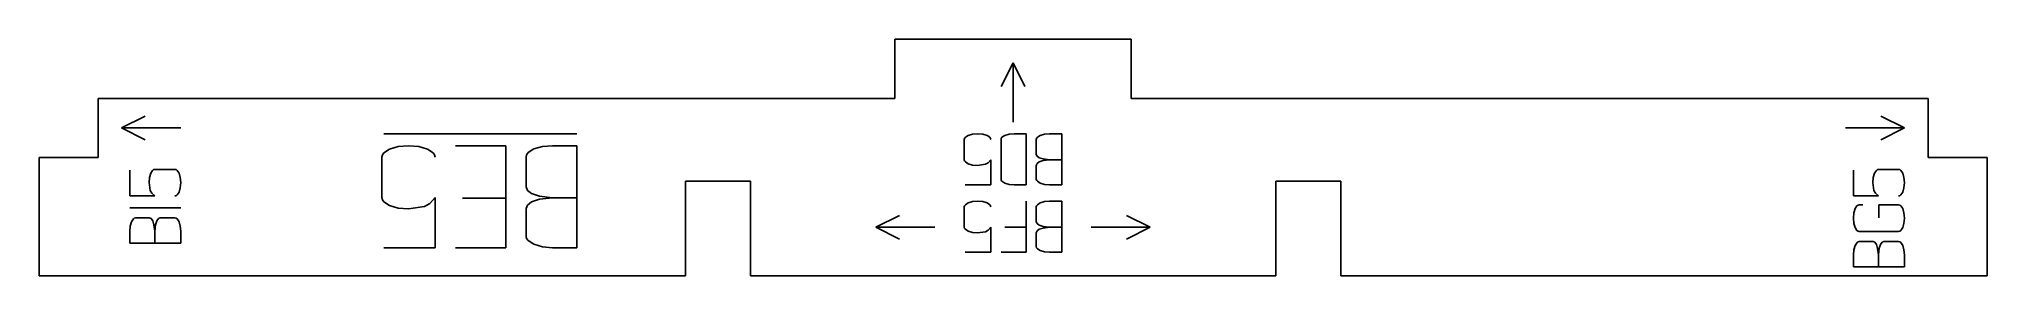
# Model space of a CAD drawing. Header units: millimetres. Extents: x 334 to 499, y -204 to -184.
import ezdxf

# ---------------------------------------------------------------- set-up
doc = ezdxf.new("R2010")
doc.units = ezdxf.units.MM
doc.layers.add('coding', color=2, linetype='Continuous')

msp = doc.modelspace()

# ---------------------------------------------------------------- linework, layer by layer
for p, q in [((426.05, -183.65), (406.05, -183.65)), ((406.05, -183.65), (406.05, -188.65)), ((426.05, -188.65), (426.05, -183.65)), ((406.05, -188.65), (338.55, -188.65)), ((338.55, -188.65), (338.55, -193.65)), ((493.55, -188.65), (426.05, -188.65)), ((493.55, -193.65), (493.55, -188.65)), ((333.55, -193.65), (333.55, -203.65)), ((338.55, -193.65), (333.55, -193.65)), ((498.55, -193.65), (493.55, -193.65)), ((498.55, -203.65), (498.55, -193.65)), ((388.3, -195.65), (388.3, -203.65)), ((393.8, -195.65), (388.3, -195.65)), ((393.8, -203.65), (393.8, -195.65)), ((443.8, -195.65), (438.3, -195.65)), ((438.3, -195.65), (438.3, -203.65)), ((443.8, -203.65), (443.8, -195.65)), ((333.55, -203.65), (388.3, -203.65)), ((393.8, -203.65), (438.3, -203.65)), ((443.8, -203.65), (498.55, -203.65))]:
    msp.add_line(p, q)
at = {"layer": 'coding'}
for p, q in [((415.05, -187.65), (416.05, -185.65)), ((416.05, -190.65), (416.05, -185.65)), ((417.05, -187.65), (416.05, -185.65)), ((342.55, -190.15), (340.55, -191.15)), ((345.55, -191.15), (340.55, -191.15)), ((342.55, -192.15), (340.55, -191.15)), ((486.55, -191.15), (491.55, -191.15)), ((489.55, -190.15), (491.55, -191.15)), ((489.55, -192.15), (491.55, -191.15)), ((379.09, -191.65), (362.75, -191.65)), ((362.76, -193.24), (363.25, -192.93)), ((363.25, -192.93), (363.97, -192.72)), ((363.97, -192.72), (364.85, -192.65)), ((364.85, -192.65), (365.73, -192.72)), ((365.73, -192.72), (366.46, -192.93)), ((366.46, -192.93), (366.94, -193.24)), ((373.09, -192.65), (368.84, -192.65)), ((373.09, -192.65), (373.09, -197.08)), ((375.47, -192.92), (374.97, -193.23)), ((376.19, -192.71), (375.47, -192.92)), ((377.05, -192.65), (376.19, -192.71)), ((379.09, -192.65), (377.05, -192.65)), ((379.09, -197.04), (379.09, -192.65)), ((411.94, -192.03), (411.92, -192.13)), ((411.92, -192.13), (411.94, -192.03)), ((411.92, -192.13), (411.92, -193.84)), ((411.92, -193.84), (411.92, -192.13)), ((412.01, -191.94), (411.94, -192.03)), ((411.94, -192.03), (412.01, -191.94)), ((412.25, -191.79), (412.01, -191.94)), ((412.01, -191.94), (412.25, -191.79)), ((412.61, -191.68), (412.25, -191.79)), ((412.25, -191.79), (412.61, -191.68)), ((412.61, -191.68), (413.05, -191.65)), ((413.05, -191.65), (413.49, -191.68)), ((413.49, -191.68), (413.85, -191.79)), ((413.85, -191.79), (413.49, -191.68)), ((413.85, -191.79), (414.09, -191.94)), ((414.09, -191.94), (413.85, -191.79)), ((414.09, -191.94), (414.15, -192.03)), ((414.15, -192.03), (414.09, -191.94)), ((414.15, -192.03), (414.17, -192.13)), ((414.17, -192.13), (414.15, -192.03)), ((415.03, -192.13), (415.05, -192.03)), ((415.05, -192.03), (415.03, -192.13)), ((415.03, -195.47), (415.03, -192.13)), ((415.03, -192.13), (415.03, -195.47)), ((415.05, -192.03), (415.11, -191.94)), ((415.11, -191.94), (415.05, -192.03)), ((415.11, -191.94), (415.35, -191.78)), ((415.35, -191.78), (415.11, -191.94)), ((415.35, -191.78), (415.71, -191.68)), ((415.71, -191.68), (415.35, -191.78)), ((415.71, -191.68), (416.15, -191.65)), ((416.15, -191.65), (415.71, -191.68)), ((416.15, -191.65), (417.17, -191.65)), ((417.17, -191.65), (416.15, -191.65)), ((417.17, -191.65), (417.17, -195.95)), ((417.17, -195.95), (417.17, -191.65)), ((418.02, -192.13), (418.05, -192.03)), ((418.05, -192.03), (418.02, -192.13)), ((418.02, -193.38), (418.02, -192.13)), ((418.02, -192.13), (418.02, -193.38)), ((418.05, -192.03), (418.11, -191.94)), ((418.11, -191.94), (418.05, -192.03)), ((418.11, -191.94), (418.36, -191.78)), ((418.36, -191.78), (418.11, -191.94)), ((418.36, -191.78), (418.72, -191.68)), ((418.72, -191.68), (418.36, -191.78)), ((418.72, -191.68), (419.15, -191.65)), ((419.15, -191.65), (418.72, -191.68)), ((419.15, -191.65), (420.17, -191.65)), ((420.17, -191.65), (419.15, -191.65)), ((420.17, -191.65), (420.17, -193.84)), ((420.17, -195.95), (420.17, -191.65)), ((343.26, -194.67), (343.17, -194.73)), ((343.17, -194.73), (343.26, -194.67)), ((343.35, -194.65), (343.26, -194.67)), ((343.26, -194.67), (343.35, -194.65)), ((345.06, -194.65), (343.35, -194.65)), ((343.35, -194.65), (345.06, -194.65)), ((345.16, -194.67), (345.06, -194.65)), ((345.06, -194.65), (345.16, -194.67)), ((345.25, -194.73), (345.16, -194.67)), ((345.16, -194.67), (345.25, -194.73)), ((362.6, -193.61), (362.64, -193.41)), ((362.6, -197.03), (362.6, -193.61)), ((362.64, -193.41), (362.76, -193.24)), ((367.06, -193.41), (366.94, -193.24)), ((367.06, -193.41), (367.1, -193.61)), ((374.85, -193.41), (374.8, -193.61)), ((374.8, -193.61), (374.8, -196.12)), ((374.97, -193.23), (374.85, -193.41)), ((411.92, -193.84), (411.94, -193.93)), ((411.94, -193.93), (411.92, -193.84)), ((411.94, -193.93), (412.01, -194.02)), ((412.01, -194.02), (411.94, -193.93)), ((412.01, -194.02), (412.25, -194.18)), ((412.25, -194.18), (412.01, -194.02)), ((412.25, -194.18), (412.61, -194.28)), ((412.61, -194.28), (412.25, -194.18)), ((412.61, -194.28), (413.05, -194.32)), ((413.05, -194.32), (412.61, -194.28)), ((413.05, -194.32), (413.72, -194.22)), ((413.72, -194.22), (413.05, -194.32)), ((413.72, -194.22), (413.95, -194.09)), ((413.95, -194.09), (413.72, -194.22)), ((413.95, -194.09), (414.17, -193.84)), ((414.17, -193.84), (413.95, -194.09)), ((414.17, -193.84), (414.17, -195.95)), ((414.17, -195.95), (414.17, -193.84)), ((418.08, -193.53), (418.02, -193.38)), ((418.02, -193.38), (418.08, -193.53)), ((418.08, -194.15), (418.02, -194.31)), ((418.02, -194.31), (418.08, -194.15)), ((418.02, -194.31), (418.02, -195.47)), ((418.02, -195.47), (418.02, -194.31)), ((418.26, -193.67), (418.08, -193.53)), ((418.08, -193.53), (418.26, -193.67)), ((418.26, -194.01), (418.08, -194.15)), ((418.08, -194.15), (418.26, -194.01)), ((418.59, -193.77), (418.26, -193.67)), ((418.26, -193.67), (418.59, -193.77)), ((418.6, -193.91), (418.26, -194.01)), ((418.26, -194.01), (418.6, -193.91)), ((419.15, -193.84), (418.59, -193.77)), ((418.59, -193.77), (419.15, -193.84)), ((419.15, -193.84), (418.6, -193.91)), ((418.6, -193.91), (419.15, -193.84)), ((420.17, -193.84), (419.15, -193.84)), ((419.15, -193.84), (420.17, -193.84)), ((420.17, -193.84), (420.17, -195.95)), ((489.26, -194.67), (489.17, -194.73)), ((489.17, -194.73), (489.26, -194.67)), ((489.35, -194.65), (489.26, -194.67)), ((489.26, -194.67), (489.35, -194.65)), ((491.06, -194.65), (489.35, -194.65)), ((489.35, -194.65), (491.06, -194.65)), ((491.16, -194.67), (491.06, -194.65)), ((491.06, -194.65), (491.16, -194.67)), ((491.25, -194.73), (491.16, -194.67)), ((491.16, -194.67), (491.25, -194.73)), ((341.24, -196.89), (341.24, -194.72)), ((341.24, -194.72), (341.24, -196.89)), ((342.91, -195.33), (342.87, -195.77)), ((342.87, -195.77), (342.91, -195.33)), ((342.87, -195.77), (342.97, -196.44)), ((342.97, -196.44), (342.87, -195.77)), ((343.01, -194.97), (342.91, -195.33)), ((342.91, -195.33), (343.01, -194.97)), ((343.17, -194.73), (343.01, -194.97)), ((343.01, -194.97), (343.17, -194.73)), ((345.41, -194.97), (345.25, -194.73)), ((345.25, -194.73), (345.41, -194.97)), ((345.51, -195.33), (345.41, -194.97)), ((345.41, -194.97), (345.51, -195.33)), ((345.51, -196.21), (345.41, -196.57)), ((345.41, -196.57), (345.51, -196.21)), ((345.51, -195.33), (345.55, -195.77)), ((345.55, -195.77), (345.51, -196.21)), ((374.8, -196.12), (374.92, -196.42)), ((414.17, -195.95), (412, -195.95)), ((412, -195.95), (414.17, -195.95)), ((415.05, -195.57), (415.03, -195.47)), ((415.03, -195.47), (415.05, -195.57)), ((415.11, -195.65), (415.05, -195.57)), ((415.05, -195.57), (415.11, -195.65)), ((415.35, -195.81), (415.11, -195.65)), ((415.11, -195.65), (415.35, -195.81)), ((415.72, -195.92), (415.35, -195.81)), ((415.35, -195.81), (415.72, -195.92)), ((416.15, -195.95), (415.72, -195.92)), ((415.72, -195.92), (416.15, -195.95)), ((417.17, -195.95), (416.15, -195.95)), ((416.15, -195.95), (417.17, -195.95)), ((418.02, -195.47), (418.05, -195.57)), ((418.05, -195.57), (418.02, -195.47)), ((418.05, -195.57), (418.11, -195.65)), ((418.11, -195.65), (418.05, -195.57)), ((418.11, -195.65), (418.36, -195.81)), ((418.36, -195.81), (418.11, -195.65)), ((418.36, -195.81), (418.72, -195.92)), ((418.72, -195.92), (418.36, -195.81)), ((418.72, -195.92), (419.15, -195.95)), ((419.15, -195.95), (418.72, -195.92)), ((419.15, -195.95), (420.17, -195.95)), ((420.17, -195.95), (419.15, -195.95)), ((487.24, -196.89), (487.24, -194.72)), ((487.24, -194.72), (487.24, -196.89)), ((488.91, -195.33), (488.87, -195.77)), ((488.87, -195.77), (488.91, -195.33)), ((488.87, -195.77), (488.97, -196.44)), ((488.97, -196.44), (488.87, -195.77)), ((489.01, -194.97), (488.91, -195.33)), ((488.91, -195.33), (489.01, -194.97)), ((489.17, -194.73), (489.01, -194.97)), ((489.01, -194.97), (489.17, -194.73)), ((491.41, -194.97), (491.25, -194.73)), ((491.25, -194.73), (491.41, -194.97)), ((491.51, -195.33), (491.41, -194.97)), ((491.41, -194.97), (491.51, -195.33)), ((491.51, -196.21), (491.41, -196.57)), ((491.41, -196.57), (491.51, -196.21)), ((491.51, -195.33), (491.55, -195.77)), ((491.55, -195.77), (491.51, -196.21)), ((341.23, -197.89), (345.55, -197.89)), ((343.35, -196.89), (341.24, -196.89)), ((341.24, -196.89), (343.35, -196.89)), ((342.97, -196.44), (343.1, -196.67)), ((343.1, -196.67), (342.97, -196.44)), ((343.1, -196.67), (343.35, -196.89)), ((343.35, -196.89), (343.1, -196.67)), ((345.16, -196.87), (345.06, -196.89)), ((345.06, -196.89), (345.16, -196.87)), ((345.25, -196.81), (345.16, -196.87)), ((345.16, -196.87), (345.25, -196.81)), ((345.41, -196.57), (345.25, -196.81)), ((345.25, -196.81), (345.41, -196.57)), ((362.64, -197.22), (362.6, -197.03)), ((362.76, -197.4), (362.64, -197.22)), ((363.25, -197.71), (362.76, -197.4)), ((363.97, -197.92), (363.25, -197.71)), ((364.85, -197.99), (363.97, -197.92)), ((366.2, -197.79), (364.85, -197.99)), ((366.66, -197.54), (366.2, -197.79)), ((367.1, -197.03), (366.66, -197.54)), ((367.1, -197.03), (367.1, -201.26)), ((373.09, -197.08), (369.43, -197.08)), ((373.09, -197.08), (373.09, -201.26)), ((374.8, -197.96), (374.92, -197.66)), ((374.8, -200.3), (374.8, -197.96)), ((374.92, -196.42), (375.27, -196.69)), ((374.92, -197.66), (375.27, -197.38)), ((375.27, -196.69), (375.94, -196.9)), ((375.27, -197.38), (375.95, -197.17)), ((375.94, -196.9), (377.05, -197.04)), ((375.95, -197.17), (377.05, -197.04)), ((377.05, -197.04), (379.09, -197.04)), ((379.09, -201.26), (379.09, -197.04)), ((411.94, -197.72), (411.92, -197.82)), ((411.92, -197.82), (411.94, -197.72)), ((411.92, -197.82), (411.92, -199.53)), ((411.92, -199.53), (411.92, -197.82)), ((412.01, -197.63), (411.94, -197.72)), ((411.94, -197.72), (412.01, -197.63)), ((412.25, -197.48), (412.01, -197.63)), ((412.01, -197.63), (412.25, -197.48)), ((412.61, -197.37), (412.25, -197.48)), ((412.25, -197.48), (412.61, -197.37)), ((412.61, -197.37), (413.05, -197.34)), ((413.05, -197.34), (413.49, -197.37)), ((413.49, -197.37), (413.85, -197.48)), ((413.85, -197.48), (413.49, -197.37)), ((413.85, -197.48), (414.09, -197.63)), ((414.09, -197.63), (413.85, -197.48)), ((414.09, -197.63), (414.15, -197.72)), ((414.15, -197.72), (414.09, -197.63)), ((414.15, -197.72), (414.17, -197.82)), ((414.17, -197.82), (414.15, -197.72)), ((417.17, -197.34), (417.17, -201.65)), ((417.17, -199.52), (417.17, -197.34)), ((418.02, -197.82), (418.05, -197.72)), ((418.05, -197.72), (418.02, -197.82)), ((418.02, -199.07), (418.02, -197.82)), ((418.02, -197.82), (418.02, -199.07)), ((418.05, -197.72), (418.11, -197.63)), ((418.11, -197.63), (418.05, -197.72)), ((418.36, -197.48), (418.11, -197.63)), ((418.11, -197.63), (418.36, -197.48)), ((418.36, -197.48), (418.72, -197.37)), ((418.72, -197.37), (418.36, -197.48)), ((418.72, -197.37), (419.15, -197.34)), ((419.15, -197.34), (418.72, -197.37)), ((419.15, -197.34), (420.17, -197.34)), ((420.17, -197.34), (419.15, -197.34)), ((420.17, -197.34), (420.17, -199.54)), ((420.17, -201.65), (420.17, -197.34)), ((489.35, -196.89), (487.24, -196.89)), ((487.24, -196.89), (489.35, -196.89)), ((487.27, -198.33), (487.38, -197.96)), ((487.38, -197.96), (487.27, -198.33)), ((487.38, -197.96), (487.53, -197.72)), ((487.53, -197.72), (487.38, -197.96)), ((487.53, -197.72), (487.62, -197.66)), ((487.62, -197.66), (487.53, -197.72)), ((487.62, -197.66), (487.72, -197.64)), ((487.72, -197.64), (487.62, -197.66)), ((487.72, -197.64), (488.02, -197.64)), ((488.02, -197.64), (487.72, -197.64)), ((488.97, -196.44), (489.1, -196.67)), ((489.1, -196.67), (488.97, -196.44)), ((489.1, -196.67), (489.35, -196.89)), ((489.35, -196.89), (489.1, -196.67)), ((489.39, -197.64), (489.39, -198.75)), ((489.39, -198.75), (489.39, -197.64)), ((489.39, -197.64), (491.06, -197.64)), ((491.16, -196.87), (491.06, -196.89)), ((491.06, -196.89), (491.16, -196.87)), ((491.06, -197.64), (491.16, -197.66)), ((491.25, -196.81), (491.16, -196.87)), ((491.16, -196.87), (491.25, -196.81)), ((491.16, -197.66), (491.25, -197.72)), ((491.25, -197.72), (491.16, -197.66)), ((491.41, -196.57), (491.25, -196.81)), ((491.25, -196.81), (491.41, -196.57)), ((491.25, -197.72), (491.41, -197.96)), ((491.41, -197.96), (491.25, -197.72)), ((491.41, -197.96), (491.51, -198.33)), ((491.51, -198.33), (491.41, -197.96)), ((341.27, -199.44), (341.24, -199.87)), ((341.24, -199.87), (341.27, -199.44)), ((341.38, -199.08), (341.27, -199.44)), ((341.27, -199.44), (341.38, -199.08)), ((341.54, -198.83), (341.38, -199.08)), ((341.38, -199.08), (341.54, -198.83)), ((341.62, -198.77), (341.54, -198.83)), ((341.54, -198.83), (341.62, -198.77)), ((341.72, -198.75), (341.62, -198.77)), ((341.62, -198.77), (341.72, -198.75)), ((342.89, -198.75), (341.72, -198.75)), ((341.72, -198.75), (342.89, -198.75)), ((343.04, -198.81), (342.89, -198.75)), ((342.89, -198.75), (343.04, -198.81)), ((343.18, -198.98), (343.04, -198.81)), ((343.04, -198.81), (343.18, -198.98)), ((343.28, -199.32), (343.18, -198.98)), ((343.18, -198.98), (343.28, -199.32)), ((343.35, -199.87), (343.28, -199.32)), ((343.28, -199.32), (343.35, -199.87)), ((343.35, -199.87), (343.42, -199.32)), ((343.42, -199.32), (343.35, -199.87)), ((343.42, -199.32), (343.52, -198.98)), ((343.52, -198.98), (343.42, -199.32)), ((343.52, -198.98), (343.66, -198.81)), ((343.66, -198.81), (343.52, -198.98)), ((343.66, -198.81), (343.81, -198.75)), ((343.81, -198.75), (343.66, -198.81)), ((343.81, -198.75), (345.06, -198.75)), ((345.06, -198.75), (343.81, -198.75)), ((345.06, -198.75), (345.16, -198.77)), ((345.16, -198.77), (345.06, -198.75)), ((345.16, -198.77), (345.25, -198.83)), ((345.25, -198.83), (345.16, -198.77)), ((345.25, -198.83), (345.41, -199.08)), ((345.41, -199.08), (345.25, -198.83)), ((345.41, -199.08), (345.51, -199.44)), ((345.51, -199.44), (345.41, -199.08)), ((345.51, -199.44), (345.55, -199.87)), ((345.55, -199.87), (345.51, -199.44)), ((406.42, -198.54), (404.42, -199.54)), ((409.42, -199.54), (404.42, -199.54)), ((406.42, -200.54), (404.42, -199.54)), ((411.92, -199.53), (411.94, -199.63)), ((411.94, -199.63), (411.92, -199.53)), ((411.94, -199.63), (412.01, -199.71)), ((412.01, -199.71), (411.94, -199.63)), ((413.95, -199.78), (414.17, -199.53)), ((414.17, -199.53), (413.95, -199.78)), ((414.17, -199.53), (414.17, -201.65)), ((414.17, -201.65), (414.17, -199.53)), ((417.17, -199.52), (415.34, -199.52)), ((415.34, -199.52), (417.17, -199.52)), ((417.17, -201.65), (417.17, -199.52)), ((418.08, -199.23), (418.02, -199.07)), ((418.02, -199.07), (418.08, -199.23)), ((418.26, -199.36), (418.08, -199.23)), ((418.08, -199.23), (418.26, -199.36)), ((418.59, -199.47), (418.26, -199.36)), ((418.26, -199.36), (418.59, -199.47)), ((418.6, -199.6), (418.26, -199.7)), ((418.26, -199.7), (418.6, -199.6)), ((419.15, -199.54), (418.59, -199.47)), ((418.59, -199.47), (419.15, -199.54)), ((419.15, -199.54), (418.6, -199.6)), ((418.6, -199.6), (419.15, -199.54)), ((420.17, -199.54), (419.15, -199.54)), ((419.15, -199.54), (420.17, -199.54)), ((420.17, -199.54), (420.17, -201.65)), ((422.67, -199.54), (427.67, -199.54)), ((425.67, -198.54), (427.67, -199.54)), ((425.67, -200.54), (427.67, -199.54)), ((487.24, -198.77), (487.27, -198.33)), ((487.27, -198.33), (487.24, -198.77)), ((487.27, -199.21), (487.24, -198.77)), ((487.24, -198.77), (487.27, -199.21)), ((487.38, -199.57), (487.27, -199.21)), ((487.27, -199.21), (487.38, -199.57)), ((487.53, -199.81), (487.38, -199.57)), ((487.38, -199.57), (487.53, -199.81)), ((491.41, -199.57), (491.25, -199.81)), ((491.25, -199.81), (491.41, -199.57)), ((491.51, -199.21), (491.41, -199.57)), ((491.41, -199.57), (491.51, -199.21)), ((491.51, -198.33), (491.55, -198.77)), ((491.55, -198.77), (491.51, -198.33)), ((491.55, -198.77), (491.51, -199.21)), ((491.51, -199.21), (491.55, -198.77)), ((341.24, -199.87), (341.24, -200.89)), ((341.24, -200.89), (341.24, -199.87)), ((341.24, -200.89), (345.55, -200.89)), ((343.35, -200.89), (341.24, -200.89)), ((343.35, -200.89), (343.35, -199.87)), ((343.35, -199.87), (343.35, -200.89)), ((345.55, -200.89), (343.35, -200.89)), ((345.55, -199.87), (345.55, -200.89)), ((345.55, -200.89), (345.55, -199.87)), ((362.75, -201.26), (367.1, -201.26)), ((373.09, -201.26), (368.84, -201.26)), ((374.85, -200.49), (374.8, -200.3)), ((374.85, -200.49), (374.97, -200.66)), ((375.47, -200.97), (374.97, -200.66)), ((376.19, -201.19), (375.47, -200.97)), ((376.19, -201.19), (377.05, -201.26)), ((377.05, -201.26), (379.09, -201.26)), ((412.01, -199.71), (412.25, -199.87)), ((412.25, -199.87), (412.01, -199.71)), ((412.25, -199.87), (412.61, -199.97)), ((412.61, -199.97), (412.25, -199.87)), ((412.61, -199.97), (413.05, -200.01)), ((413.05, -200.01), (412.61, -199.97)), ((413.05, -200.01), (413.72, -199.91)), ((413.72, -199.91), (413.05, -200.01)), ((413.72, -199.91), (413.95, -199.78)), ((413.95, -199.78), (413.72, -199.91)), ((418.08, -199.84), (418.02, -200)), ((418.02, -200), (418.08, -199.84)), ((418.02, -200), (418.02, -201.16)), ((418.02, -201.16), (418.02, -200)), ((418.02, -201.16), (418.05, -201.26)), ((418.05, -201.26), (418.02, -201.16)), ((418.05, -201.26), (418.11, -201.35)), ((418.11, -201.35), (418.05, -201.26)), ((418.26, -199.7), (418.08, -199.84)), ((418.08, -199.84), (418.26, -199.7)), ((487.38, -201.08), (487.27, -201.44)), ((487.27, -201.44), (487.38, -201.08)), ((487.54, -200.83), (487.38, -201.08)), ((487.38, -201.08), (487.54, -200.83)), ((487.62, -199.87), (487.53, -199.81)), ((487.53, -199.81), (487.62, -199.87)), ((487.62, -200.77), (487.54, -200.83)), ((487.54, -200.83), (487.62, -200.77)), ((487.72, -199.89), (487.62, -199.87)), ((487.62, -199.87), (487.72, -199.89)), ((487.72, -200.75), (487.62, -200.77)), ((487.62, -200.77), (487.72, -200.75)), ((491.06, -199.89), (487.72, -199.89)), ((487.72, -199.89), (491.06, -199.89)), ((488.89, -200.75), (487.72, -200.75)), ((487.72, -200.75), (488.89, -200.75)), ((489.04, -200.8), (488.89, -200.75)), ((488.89, -200.75), (489.04, -200.8)), ((489.18, -200.98), (489.04, -200.8)), ((489.04, -200.8), (489.18, -200.98)), ((489.28, -201.32), (489.18, -200.98)), ((489.18, -200.98), (489.28, -201.32)), ((489.42, -201.31), (489.52, -200.98)), ((489.52, -200.98), (489.42, -201.31)), ((489.52, -200.98), (489.66, -200.8)), ((489.66, -200.8), (489.52, -200.98)), ((489.66, -200.8), (489.81, -200.75)), ((489.81, -200.75), (489.66, -200.8)), ((489.81, -200.75), (491.06, -200.75)), ((491.06, -200.75), (489.81, -200.75)), ((491.16, -199.87), (491.06, -199.89)), ((491.06, -199.89), (491.16, -199.87)), ((491.06, -200.75), (491.16, -200.77)), ((491.16, -200.77), (491.06, -200.75)), ((491.25, -199.81), (491.16, -199.87)), ((491.16, -199.87), (491.25, -199.81)), ((491.16, -200.77), (491.25, -200.83)), ((491.25, -200.83), (491.16, -200.77)), ((491.25, -200.83), (491.41, -201.08)), ((491.41, -201.08), (491.25, -200.83)), ((491.41, -201.08), (491.51, -201.44)), ((491.51, -201.44), (491.41, -201.08)), ((414.17, -201.65), (412, -201.65)), ((412, -201.65), (414.17, -201.65)), ((417.17, -201.65), (415.04, -201.65)), ((415.04, -201.65), (417.17, -201.65)), ((418.11, -201.35), (418.36, -201.5)), ((418.36, -201.5), (418.11, -201.35)), ((418.36, -201.5), (418.72, -201.61)), ((418.72, -201.61), (418.36, -201.5)), ((418.72, -201.61), (419.15, -201.65)), ((419.15, -201.65), (418.72, -201.61)), ((419.15, -201.65), (420.17, -201.65)), ((420.17, -201.65), (419.15, -201.65)), ((487.27, -201.44), (487.24, -201.87)), ((487.24, -201.87), (487.27, -201.44)), ((487.24, -201.87), (487.24, -202.89)), ((487.24, -202.89), (487.24, -201.87)), ((487.24, -202.89), (491.55, -202.89)), ((489.35, -202.89), (487.24, -202.89)), ((489.35, -201.87), (489.28, -201.32)), ((489.28, -201.32), (489.35, -201.87)), ((489.35, -201.87), (489.42, -201.31)), ((489.42, -201.31), (489.35, -201.87)), ((489.35, -202.89), (489.35, -201.87)), ((489.35, -201.87), (489.35, -202.89)), ((491.55, -202.89), (489.35, -202.89)), ((491.51, -201.44), (491.55, -201.87)), ((491.55, -201.87), (491.51, -201.44)), ((491.55, -201.87), (491.55, -202.89)), ((491.55, -202.89), (491.55, -201.87))]:
    msp.add_line(p, q, dxfattribs=at)

doc.saveas('drawing.dxf')
